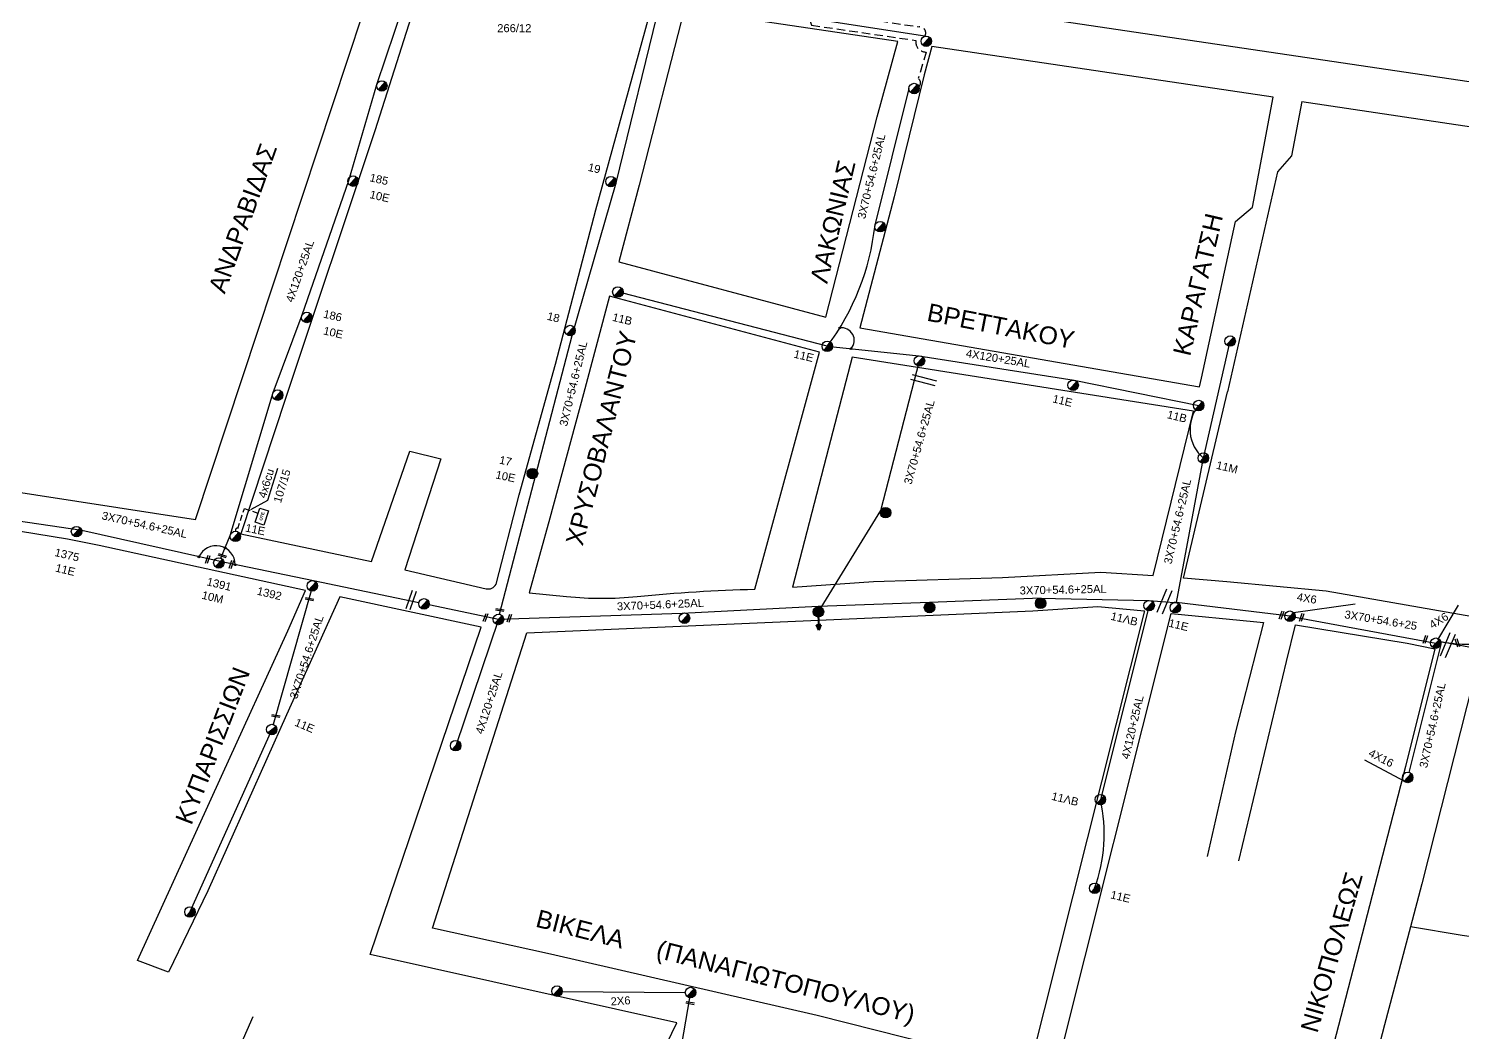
# Model space of a CAD drawing. Header units: millimetres. Extents: x 408 to 3042, y 742 to 1820.
# Drawn here: x 1846.3 to 2168.8, y 1054.2 to 1280 of the extents above; entities that cross this region are included whole.
import ezdxf

# ---------------------------------------------------------------- set-up
doc = ezdxf.new("R2010")
doc.units = ezdxf.units.MM
doc.linetypes.add('DASHED', pattern=[19.05, 12.7, -6.35])
for name, color, linetype in [('Pillar OTE', 7, 'Continuous'), ('Άγνωστα', 7, 'Continuous'), ('Εναέρια παροχή ΧΤ 4x16', 7, 'SYN_LINE'), ('Επίτονοι', 7, 'Continuous'), ('Επιγραφές - Σχήματα', 7, 'Continuous'), ('Καλώδια ΧΤ   3x150AL+50XLPE', 7, 'DASHED'), ('Μηχανική τομή', 7, 'Continuous'), ('Στύλος Ξύλινος', 7, 'Continuous'), ('Στύλος Ξύλινος @ 1', 7, 'Continuous'), ('Στύλος ΦΜ', 7, 'Continuous'), ('Στύλος ΦΜ @ 1', 7, 'Continuous'), ('Συνδέσεις', 7, 'Continuous'), ('Συνεστραμμένα ΧΤ   3x70+54.6+25 AL', 7, 'SYN_LINE'), ('Συνεστραμμένα ΧΤ   4x120+25 AL', 7, 'SYN_LINE'), ('Τομή', 7, 'Continuous'), ('Υπόβαθρο ΔΕΗ', 7, 'Continuous'), ('Υπόγεια καλώδια Παροχών ΧΤ   4x50AL', 7, 'DASHED'), ('Υπόγεια καλώδια Παροχών ΧΤ   4x6', 7, 'DASHED')]:
    doc.layers.add(name, color=color, linetype=linetype)
doc.styles.add('Annotative', font='arial.ttf')
doc.styles.add('arial', font='arial.ttf')
doc.styles.get("Standard").update_dxf_attribs({"font": 'arial.ttf'})
doc.linetypes.add('SYN_LINE', pattern='A,0.5,-0.0001,["/\\/\\/\\/",Standard,S=0.1,R=0,X=0,Y=-0.05],-0.25', length=0.7501)
doc.dimstyles.new('ISO-25', dxfattribs={"dimtxt": 2.5, "dimasz": 2.5, "dimexe": 1.25, "dimexo": 0.625, "dimtad": 1, "dimtxsty": 'Standard', "dimcen": 2.5, "dimadec": 0, "dimazin": 0, "dimtfac": 1, "dimtmove": 0, "dimatfit": 3, "dimfxl": 1, "dimarcsym": 0})

# ---------------------------------------------------------------- blocks, each defined once
blk = doc.blocks.new('ΤΟΜΗ')
at = {"layer": 'Τομή', "ltscale": 40}
for p, q in [((-5.68, 0), (5.68, 0)), ((5.68, -2.33), (-5.68, -2.33))]:
    blk.add_line(p, q, dxfattribs=at)
blk = doc.blocks.new('ΜΗΧΑΝΙΚΗ ΤΟΜΗ')
at = {"layer": 'Μηχανική τομή', "ltscale": 40}
for p, q in [((-1.89, 0.78), (1.89, 0.78)), ((1.89, 0), (-1.89, 0))]:
    blk.add_line(p, q, dxfattribs=at)
blk = doc.blocks.new('ΥΠΑΡΧΩΝ ΤΣΙΜΕΝΤΕΝΙΟΣ ΣΤΥΛΟΣ')
at = {"layer": 'Στύλος ΦΜ'}
blk.add_hatch(color=7, dxfattribs=at).paths.add_polyline_path([(-1.29, -2.28, 0.574793), (2.62, 0, 0.268822), (1.3, 2.27)])
at = {"layer": 'Στύλος ΦΜ', "color": 7}
blk.add_line((-1.29, -2.28), (1.3, 2.27), dxfattribs=at)
blk.add_circle((0, 0), 2.62, dxfattribs=at)
at = {"layer": 'Στύλος ΦΜ', "flags": 4}
for tag, p in [('ΑΡΙΘΜΟΣ', (-4.68, 8.05)), ('ΤΥΠΟΣ', (-4.91, 3.03))]:
    blk.add_attdef(tag, p, '', height=4, dxfattribs=at)
blk = doc.blocks.new('ΥΠΑΡΧΩΝ ΞΥΛΙΝΟΣ ΣΤΥΛΟΣ')
at = {"layer": 'Στύλος Ξύλινος'}
h = blk.add_hatch(color=7, dxfattribs=at)
h.paths.add_polyline_path([(-2.62, 0, 0.270008), (-1.29, -2.28), (1.3, 2.27, 0.576266)])
h.paths.add_polyline_path([(-1.29, -2.28, 0.574793), (2.62, 0, 0.268822), (1.3, 2.27)])
at = {"layer": 'Στύλος Ξύλινος', "color": 7}
blk.add_line((-1.29, -2.28), (1.3, 2.27), dxfattribs=at)
blk.add_circle((0, 0), 2.62, dxfattribs=at)
at = {"layer": 'Στύλος Ξύλινος', "flags": 4}
for tag, p in [('ΑΡΙΘΜΟΣ', (-4.91, 8.6)), ('ΤΥΠΟΣ', (-4.85, 3.39))]:
    blk.add_attdef(tag, p, '', height=4, dxfattribs=at)
blk = doc.blocks.new('ΕΠΙΤΟΝΟΣ')
at = {"layer": 'Επίτονοι', "lineweight": 40, "ltscale": 40}
blk.add_hatch(color=256, dxfattribs=at).paths.add_polyline_path([(-1.13, 6.47), (0, 9.1), (1.13, 6.47)])
for p, q in [((-1.13, 6.47), (0, 9.1)), ((0, 9.1), (1.13, 6.47)), ((1.13, 6.47), (-1.13, 6.47)), ((-1.13, 6.47), (0, 6.47)), ((0, 6.47), (0, 0))]:
    blk.add_line(p, q, dxfattribs=at)
blk = doc.blocks.new('_ΣΥΝΔΕΣΗ')
at = {"layer": 'Συνδέσεις', "linetype": 'SYN_LINE', "ltscale": 40}
blk.add_hatch(color=256, dxfattribs=at).paths.add_polyline_path([(0.5, -0.01, 1), (-0.5, -0.01, 1)])
at = {"layer": 'Συνδέσεις'}
blk.add_circle((0, -0.01), 0.5, dxfattribs=at)
blk = doc.blocks.new('PILLAR ΟΤΕ')
at = {"layer": 'Pillar OTE', "ltscale": 40}
blk.add_lwpolyline([(-3.31, 2.02), (3.39, 2.02), (3.39, -1.99), (-3.31, -1.99)], close=True, dxfattribs=at)
at = {"layer": 'Pillar OTE', "insert": (-1.81, 0.71), "char_height": 1.3575, "width": 109.961, "attachment_point": 1}
blk.add_mtext('{\\fArial|b1|i0|c161|p34;OTE}', dxfattribs=at)

msp = doc.modelspace()

# ---------------------------------------------------------------- linework, layer by layer
at = {"layer": 'Άγνωστα', "color": 85}
msp.add_lwpolyline([(1966.32, 1063.39), (1994, 1063.14)], dxfattribs=at)
at = {"layer": 'Εναέρια παροχή ΧΤ 4x16', "color": 133, "ltscale": 10}
msp.add_lwpolyline([(2155.66, 1110.67), (2146.83, 1115.42)], dxfattribs=at)
at = {"layer": 'Επιγραφές - Σχήματα', "color": 7, "ltscale": 20}
for centre, radius, start, end in [((2029.17, 1209.89), 2.82, 318.083, 99.3981), ((1888.49, 1159.43), 4.25, 359.5836, 156.008)]:
    msp.add_arc(centre, radius, start, end, dxfattribs=at)
at = {"layer": 'Καλώδια ΧΤ   3x150AL+50XLPE', "color": 2, "linetype": 'DASHED', "ltscale": 0.15}
msp.add_lwpolyline([(2006.74, 1330.03), (2005.77, 1323.86), (2008.95, 1323.36), (2022.4, 1280.8), (2022.4, 1280.8), (2045.84, 1277.39, 0.461681), (2048.17, 1274.76), (2046.39, 1268.83, -0.451956), (2046.55, 1266.97)], format="xyb", dxfattribs=at)
at = {"layer": 'Καλώδια ΧΤ   3x150AL+50XLPE', "color": 1, "linetype": 'DASHED', "ltscale": 0.15}
msp.add_lwpolyline([(2008.72, 1329.72), (2008.06, 1325.53), (2010.49, 1325.15), (2023.54, 1283.84), (2046.62, 1280.44, -0.591513), (2047.89, 1278.34, -0.302246)], format="xyb", dxfattribs=at)
at = {"layer": 'Συνεστραμμένα ΧΤ   3x70+54.6+25 AL', "color": 2, "ltscale": 14}
msp.add_line((2048.19, 1277.2), (2048.03, 1276.77), dxfattribs=at)
at = {"layer": 'Συνεστραμμένα ΧΤ   3x70+54.6+25 AL', "color": 2, "ltscale": 20}
msp.add_line((2110.52, 1183.41), (2116.53, 1209.73), dxfattribs=at)
at = {"layer": 'Συνεστραμμένα ΧΤ   3x70+54.6+25 AL', "color": 2, "linetype": 'SYN_LINE', "ltscale": 20}
msp.add_line((2129.98, 1147.82), (2162.78, 1141.75), dxfattribs=at)
at = {"layer": 'Συνεστραμμένα ΧΤ   3x70+54.6+25 AL', "color": 85, "ltscale": 20}
msp.add_line((1900.98, 1122.32), (1882.58, 1081.26), dxfattribs=at)
at = {"layer": 'Συνεστραμμένα ΧΤ   3x70+54.6+25 AL', "color": 1, "ltscale": 20}
for points in [[(2047.89, 1278.34), (2020.02, 1282.63), (1988.43, 1287.3), (1934.78, 1295.57)], [(1952.21, 1148.25), (1968.53, 1211.02), (1978.41, 1245.32), (1988.41, 1286.15)], [(2023.9, 1149.98), (2023.9, 1149.98), (1993.26, 1148.41), (1951.97, 1147.09), (1951.97, 1147.09), (1935.23, 1150.59)]]:
    msp.add_lwpolyline(points, dxfattribs=at)
at = {"layer": 'Συνεστραμμένα ΧΤ   3x70+54.6+25 AL', "color": 2, "ltscale": 20}
msp.add_lwpolyline([(2044.27, 1266.55), (2036.66, 1235.78), (2036.66, 1235.78)], dxfattribs=at)
at = {"layer": 'Συνεστραμμένα ΧΤ   3x70+54.6+25 AL', "color": 1, "linetype": 'SYN_LINE', "ltscale": 20}
for points in [[(2023.94, 1148.8), (2037.95, 1171.58), (2046.66, 1205.26)], [(2074.01, 1151.88), (2048.91, 1150.93), (2048.91, 1150.93), (2023.9, 1149.98)], [(2073.72, 1151.87), (2098.36, 1151.37)]]:
    msp.add_lwpolyline(points, dxfattribs=at)
at = {"layer": 'Συνεστραμμένα ΧΤ   3x70+54.6+25 AL', "color": 85, "ltscale": 20}
for points in [[(1934.08, 1150.83), (1910.38, 1155.79), (1889.35, 1160.1), (1858.23, 1167.08), (1819.54, 1172.84), (1795.7, 1176.02), (1772.91, 1194.33)], [(1909.82, 1153.5), (1901.3, 1123.46)]]:
    msp.add_lwpolyline(points, dxfattribs=at)
at = {"layer": 'Συνεστραμμένα ΧΤ   3x70+54.6+25 AL', "color": 2, "linetype": 'SYN_LINE', "ltscale": 20}
for points in [[(2104.47, 1150.88), (2110.3, 1182.25)], [(2129.98, 1147.82), (2104.47, 1150.88), (2103.97, 1150.89)]]:
    msp.add_lwpolyline(points, dxfattribs=at)
at = {"layer": 'Συνεστραμμένα ΧΤ   3x70+54.6+25 AL', "color": 1, "ltscale": 5}
msp.add_lwpolyline([(2098.31, 1151.37), (2103.97, 1150.89)], dxfattribs=at)
at = {"layer": 'Συνεστραμμένα ΧΤ   3x70+54.6+25 AL', "color": 2, "linetype": 'SYN_LINE', "ltscale": 15}
msp.add_lwpolyline([(2130.79, 1148.68), (2144.65, 1150.61)], dxfattribs=at)
at = {"layer": 'Συνεστραμμένα ΧΤ   3x70+54.6+25 AL', "color": 2, "linetype": 'SYN_LINE', "ltscale": 10}
msp.add_lwpolyline([(2163.28, 1142.48), (2167.88, 1150.32)], dxfattribs=at)
at = {"layer": 'Συνεστραμμένα ΧΤ   3x70+54.6+25 AL', "color": 133, "ltscale": 20}
msp.add_lwpolyline([(2163.92, 1141.48), (2156.75, 1112.67)], dxfattribs=at)
at = {"layer": 'Συνεστραμμένα ΧΤ   3x70+54.6+25 AL', "color": 133, "linetype": 'SYN_LINE', "ltscale": 20}
msp.add_lwpolyline([(2273.09, 1118.62), (2238.45, 1126.73), (2184.79, 1138.08), (2163.91, 1142.06)], dxfattribs=at)
at = {"layer": 'Συνεστραμμένα ΧΤ   3x70+54.6+25 AL', "color": 85, "linetype": 'SYN_LINE', "ltscale": 20}
msp.add_lwpolyline([(1953.36, 957.3), (1965.68, 984.54), (1974.13, 1014.28), (1990.57, 1036.14), (1994.98, 1061.97)], dxfattribs=at)
at = {"layer": 'Συνεστραμμένα ΧΤ   3x70+54.6+25 AL', "color": 2, "ltscale": 20}
msp.add_arc((1980.85, 1242.07), 56.17, 323.3636, 353.5673, dxfattribs=at)
at = {"layer": 'Συνεστραμμένα ΧΤ   3x70+54.6+25 AL', "color": 2, "ltscale": 15}
msp.add_arc((2115.9, 1189.85), 8.39, 140.1042, 230.1086, dxfattribs=at)
at = {"layer": 'Συνεστραμμένα ΧΤ   3x70+54.6+25 AL', "color": 133, "linetype": 'SYN_LINE', "ltscale": 20}
msp.add_arc((2169.96, 1176.27), 34.74, 259.9662, 292.0051, dxfattribs=at)
at = {"layer": 'Συνεστραμμένα ΧΤ   4x120+25 AL', "color": 1, "linetype": 'SYN_LINE', "ltscale": 20}
msp.add_line((2098.31, 1150.2), (2087.36, 1106.55), dxfattribs=at)
at = {"layer": 'Συνεστραμμένα ΧΤ   4x120+25 AL', "color": 1, "ltscale": 20}
msp.add_line((1951.97, 1147.09), (1942.35, 1118.68), dxfattribs=at)
at = {"layer": 'Συνεστραμμένα ΧΤ   4x120+25 AL', "color": 85, "ltscale": 20}
msp.add_lwpolyline([(1889.54, 1160.9), (1891.65, 1166.01), (1901.31, 1198.17), (1901.31, 1198.17), (1907.82, 1215.61), (1907.82, 1215.61), (1918.3, 1245.86), (1924.61, 1267.45), (1930.69, 1285.5), (1933.95, 1294.9)], dxfattribs=at)
at = {"layer": 'Συνεστραμμένα ΧΤ   4x120+25 AL', "color": 2, "ltscale": 20}
for points in [[(2025.92, 1208.55), (1979.97, 1220.48), (1979.97, 1220.48)], [(2025.92, 1208.55), (2046.54, 1206.44), (2081.42, 1200.95), (2109.46, 1195.23), (2109.46, 1195.23)]]:
    msp.add_lwpolyline(points, dxfattribs=at)
at = {"layer": 'Συνεστραμμένα ΧΤ   4x120+25 AL', "color": 1, "linetype": 'SYN_LINE', "ltscale": 20}
msp.add_arc((2052.4, 1098.81), 35.81, 340.0457, 12.4773, dxfattribs=at)
at = {"layer": 'Υπόβαθρο ΔΕΗ', "ltscale": 20}
for p, q in [((2036.08, 1288.07), (2214.19, 1261.64)), ((2132.65, 1263.63), (2207.54, 1252.51))]:
    msp.add_line(p, q, dxfattribs=at)
at = {"layer": 'Υπόβαθρο ΔΕΗ'}
for points in [[(1924.84, 1294.48), (1840.96, 1306.93), (1818.39, 1255.62), (1789.61, 1188.25, 0.004858), (1791.55, 1186.44, 0.139973), (1797.22, 1183.61), (1830.36, 1177.84), (1883.8, 1169.6), (1897.85, 1211.93), (1921.46, 1283.39)], [(1976.94, 1219.83), (1971.07, 1197.83), (1963.56, 1169.9), (1958.87, 1153.11), (1967.29, 1152.25, 0.050464), (1983.19, 1152.25, -0.019554), (2009.65, 1153.89), (2024.15, 1207.23)]]:
    msp.add_lwpolyline(points, format="xyb", close=True, dxfattribs=at)
for points in [[(1935.58, 1292.88), (1924.17, 1257.04), (1904.13, 1197.03), (1894, 1166.36), (1923.41, 1160.1), (1932.04, 1184.92), (1939.02, 1183.21), (1930.9, 1158.22), (1949.24, 1153.99, 0.345207), (1951.42, 1155.01), (1956.65, 1175.12), (1964.81, 1204.55), (1973.89, 1239.26), (1986.55, 1285.32)], [(2180.93, 1074.25), (2187.83, 1100.17), (2195.87, 1134.06), (2172.73, 1139.13), (2159.66, 1087.57), (2157.13, 1077.95), (2151.28, 1055.85), (2144.82, 1030.99), (2169.29, 1026.28), (2175.9, 1024.78, -0.123848), (2204.58, 1010.17), (2217.22, 999.64, -0.0298), (2239.66, 975.48), (2246.95, 1008.29), (2258.25, 1057.65)]]:
    msp.add_lwpolyline(points, format="xyb", dxfattribs=at)
for points in [[(1993.74, 1284.25), (1983.61, 1244.79), (1979.01, 1227.56), (2025.63, 1215.11), (2037.17, 1260.16), (2041.76, 1277.12)], [(2109.63, 1199.4), (2110.11, 1201.39), (2117.76, 1236.61), (2121.56, 1239.87), (2126.25, 1264.58), (2049.43, 1275.98), (2047.7, 1269.61), (2040.95, 1242.18), (2033.27, 1212.7)], [(2031.55, 1206.08), (2026.23, 1185.65), (2018.08, 1154.36), (2036.33, 1155.62), (2065.31, 1156.52), (2087.46, 1157.75), (2099.24, 1156.94), (2108.28, 1193.92)], [(2071.5, 1046.41), (2065.57, 1047.62), (2056.55, 1049.66), (2023.65, 1057.99), (1963.65, 1071.78), (1937.13, 1077.62), (1958.37, 1144.07), (1958.37, 1144.07), (2010.17, 1146.29), (2072.18, 1149.02), (2086.77, 1150.03), (2097.25, 1149.01)]]:
    msp.add_lwpolyline(points, close=True, dxfattribs=at)
for points in [[(2132.65, 1263.63), (2130.36, 1251.41), (2127.22, 1247.79), (2115.92, 1198.31)], [(2191.91, 1188.14), (2183.13, 1145.55), (2138.12, 1153.44), (2115.76, 1155.57), (2106.01, 1156.38), (2115.92, 1198.31)], [(1900.1, 1173.95), (1902.38, 1181.11)], [(1957.41, 1028.66), (1975.5, 1022.04), (1992.09, 1056.3), (1923.15, 1071.69), (1948.09, 1145.36), (1948.09, 1145.36), (1948.09, 1145.36), (1948.09, 1145.36), (1916.26, 1152.15), (1904.33, 1125.61), (1886.59, 1086.02), (1877.78, 1067.7), (1870.8, 1070.35), (1889.71, 1111.82), (1904.62, 1144.51), (1908.55, 1153.6), (1862.14, 1163.72), (1855.01, 1165.18), (1823.23, 1170.33)], [(2118.5, 1092.76), (2129.22, 1137.59), (2131.26, 1145.87), (2156.38, 1141.73), (2162.61, 1140.48), (2156.01, 1113.97), (2146.73, 1078.29), (2138.79, 1047.62), (2134.93, 1033.08), (2091.67, 1042.3), (2077.39, 1045.21), (2103.28, 1148.42), (2121.82, 1146.61), (2124.03, 1146.42), (2117.77, 1121.81), (2111.34, 1093.74)], [(2267.82, 1060.92), (2265.37, 1061.2), (2224.36, 1067.48), (2188.84, 1073.14), (2168.73, 1075.94), (2157.13, 1077.95)], [(1841.03, 1006.11), (1861.14, 1000.43), (1863.21, 998.55), (1870.61, 996.55), (1879.5, 1017.44), (1854.19, 1023.2), (1855.73, 1029.95), (1882.03, 1024.02), (1892.79, 1048.51), (1896.79, 1057.74)]]:
    msp.add_lwpolyline(points, dxfattribs=at)
at = {"layer": 'Υπόγεια καλώδια Παροχών ΧΤ   4x6', "color": 85, "linetype": 'DASHED', "ltscale": 0.1}
msp.add_lwpolyline([(1892.9, 1166.95, -0.774121), (1893.35, 1167.58), (1894.82, 1172.03), (1894.82, 1172.03), (1897.95, 1171)], format="xyb", dxfattribs=at)

# ---------------------------------------------------------------- block references
at = {"layer": 'Pillar OTE', "xscale": 0.4999999999999999, "yscale": 0.4999999999999999, "zscale": 0.4999999999999999, "rotation": 71.79977266039145}
msp.add_blockref('PILLAR ΟΤΕ', (1898.76, 1170.22), dxfattribs=at)
at = {"layer": 'Επίτονοι', "xscale": 0.4499999999998181, "yscale": 0.4499999999998181, "zscale": 0.4499999999998181, "rotation": 181.0792550135377}
msp.add_blockref('ΕΠΙΤΟΝΟΣ', (2023.94, 1148.8), dxfattribs=at)
at = {"layer": 'Μηχανική τομή'}
for p, xscale, yscale, zscale, rotation in [((1886.73, 1160.54), 0.4999999999999997, 0.4999999999999997, 0.4999999999999997, 70.95392755448539), ((1889.93, 1161.62), 0.4999999999999998, 0.4999999999999998, 0.4999999999999998, 160.6904459458886), ((1892.1, 1159.4), 0.4999999999999997, 0.4999999999999997, 0.4999999999999997, 70.95392755448539), ((1909.52, 1151.84), 0.4999999999999998, 0.4999999999999998, 0.4999999999999998, 170.3452229729479), ((1932.77, 1151.29), 1.155537248697436, 1.155537248697436, 1.155537248697436, 70.95392755448539), ((1949.24, 1147.43), 0.4999999999999997, 0.4999999999999997, 0.4999999999999997, 70.95392755448539), ((1952.33, 1149.39), 0.4999999999999998, 0.4999999999999998, 0.4999999999999998, 170.3452229729479), ((1954.61, 1147.28), 0.4999999999999997, 0.4999999999999997, 0.4999999999999997, 70.95392755448539), ((2128.27, 1147.98), 0.4999999999999997, 0.4999999999999997, 0.4999999999999997, 70.95392755448539), ((2132.79, 1147.49), 0.4999999999999997, 0.4999999999999997, 0.4999999999999997, 70.95392755448539), ((2160.63, 1142.53), 0.4999999999999997, 0.4999999999999997, 0.4999999999999997, 70.95392755448539), ((2167.84, 1141.87), 0.4999999999999994, 0.4999999999999994, 0.4999999999999994, 107.6737652074258), ((1901.92, 1125.57), 0.4999999999999998, 0.4999999999999998, 0.4999999999999998, 170.3452229729479), ((1995.1, 1060.95), 0.4999999999999999, 0.4999999999999999, 0.4999999999999999, 169.57116670519)]:
    msp.add_blockref('ΜΗΧΑΝΙΚΗ ΤΟΜΗ', p, dxfattribs=dict(at, xscale=xscale, yscale=yscale, zscale=zscale, rotation=rotation))
at = {"layer": 'Στύλος Ξύλινος @ 1', "ltscale": 40}
ref = msp.add_blockref('ΥΠΑΡΧΩΝ ΞΥΛΙΝΟΣ ΣΤΥΛΟΣ', (1959.62, 1179.91), dxfattribs=dict(at, xscale=0.449999999999818, yscale=0.449999999999818, zscale=0.449999999999818, rotation=348.1169651203148))
ref.add_attrib('ΤΥΠΟΣ', '17', (1952.02, 1182.18), dxfattribs={"layer": 'Στύλος Ξύλινος', "height": 1.8, "rotation": 348.117, "flags": 4})
ref.add_attrib('ΑΡΙΘΜΟΣ', '10E', (1951.2, 1178.85), dxfattribs={"layer": 'Στύλος Ξύλινος', "height": 1.8, "rotation": 348.117, "flags": 4})
at = {"layer": 'Στύλος Ξύλινος @ 1', "ltscale": 40, "xscale": 0.449999999999818, "yscale": 0.449999999999818, "zscale": 0.449999999999818, "rotation": 348.1169651203148}
for p in [(2039.03, 1171.11), (2048.92, 1149.75), (2073.91, 1150.71), (2023.94, 1148.8)]:
    msp.add_blockref('ΥΠΑΡΧΩΝ ΞΥΛΙΝΟΣ ΣΤΥΛΟΣ', p, dxfattribs=at)
at = {"layer": 'Στύλος ΦΜ @ 1', "ltscale": 40}
for p, xscale, yscale, zscale, rotation in [((2048.19, 1277.2), 0.4499999999998183, 0.4499999999998183, 0.4499999999998183, 348.3989664998811), ((1925.74, 1267.14), 0.4499999999998183, 0.4499999999998183, 0.4499999999998183, 348.3989664998811), ((2045.45, 1266.55), 0.4499999999998183, 0.4499999999998183, 0.4499999999998183, 348.3989664998811), ((2037.8, 1235.47), 0.4499999999998183, 0.4499999999998183, 0.4499999999998183, 348.3989664998811), ((2116.53, 1209.73), 0.4499999999998182, 0.4499999999998182, 0.4499999999998182, 346.5061005695495), ((2046.66, 1205.26), 0.4499999999998182, 0.4499999999998182, 0.4499999999998182, 346.5061005695495), ((1902.32, 1197.57), 0.4499999999998183, 0.4499999999998183, 0.4499999999998183, 348.3989664998811), ((1935.23, 1150.59), 0.4499999999998182, 0.4499999999998182, 0.4499999999998182, 346.5061005695495), ((1951.97, 1147.09), 0.4499999999998182, 0.4499999999998182, 0.4499999999998182, 346.5061005695495), ((1993.8, 1147.37), 0.4499999999998182, 0.4499999999998182, 0.4499999999998182, 346.5061005695495), ((2023.94, 1148.8), 0.4499999999998182, 0.4499999999998182, 0.4499999999998182, 346.5061005695495), ((2129.98, 1147.82), 0.4499999999998182, 0.4499999999998182, 0.4499999999998182, 346.5061005695495), ((2162.78, 1141.75), 0.4499999999998182, 0.4499999999998182, 0.4499999999998182, 346.5061005695495), ((1942.35, 1118.68), 0.4499999999998182, 0.4499999999998182, 0.4499999999998182, 346.5061005695495), ((2156.47, 1111.53), 0.4499999999998182, 0.4499999999998182, 0.4499999999998182, 346.5061005695495), ((1882.58, 1081.26), 0.4499999999998182, 0.4499999999998182, 0.4499999999998182, 346.5061005695495), ((1965.14, 1063.45), 0.4499999999998182, 0.4499999999998182, 0.4499999999998182, 346.5061005695495), ((1995.18, 1063.13), 0.4499999999998182, 0.4499999999998182, 0.4499999999998182, 346.5061005695495)]:
    msp.add_blockref('ΥΠΑΡΧΩΝ ΤΣΙΜΕΝΤΕΝΙΟΣ ΣΤΥΛΟΣ', p, dxfattribs=dict(at, xscale=xscale, yscale=yscale, zscale=zscale, rotation=rotation))
ref = msp.add_blockref('ΥΠΑΡΧΩΝ ΤΣΙΜΕΝΤΕΝΙΟΣ ΣΤΥΛΟΣ', (1977.27, 1245.62), dxfattribs=dict(at, xscale=0.4499999999998182, yscale=0.4499999999998182, zscale=0.4499999999998182, rotation=346.5061005695495))
ref.add_attrib('ΑΡΙΘΜΟΣ', '19', (1971.96, 1248.07), dxfattribs={"layer": 'Στύλος ΦΜ', "height": 1.8, "rotation": 346.5061, "flags": 4})
ref = msp.add_blockref('ΥΠΑΡΧΩΝ ΤΣΙΜΕΝΤΕΝΙΟΣ ΣΤΥΛΟΣ', (1919.27, 1245.72), dxfattribs=dict(at, xscale=0.449999999999818, yscale=0.449999999999818, zscale=0.449999999999818, rotation=347.0989131665042))
ref.add_attrib('ΤΥΠΟΣ', '185', (1922.87, 1245.72), dxfattribs={"layer": 'Στύλος ΦΜ', "height": 1.8, "rotation": 347.0989, "flags": 4})
ref.add_attrib('ΑΡΙΘΜΟΣ', '10E', (1922.88, 1241.93), dxfattribs={"layer": 'Στύλος ΦΜ', "height": 1.8, "rotation": 347.0989, "flags": 4})
ref = msp.add_blockref('ΥΠΑΡΧΩΝ ΤΣΙΜΕΝΤΕΝΙΟΣ ΣΤΥΛΟΣ', (1978.83, 1220.78), dxfattribs=dict(at, xscale=0.4499999999998182, yscale=0.4499999999998182, zscale=0.4499999999998182, rotation=346.5061005695495))
ref.add_attrib('ΤΥΠΟΣ', '11B', (1977.45, 1214.32), dxfattribs={"layer": 'Στύλος ΦΜ', "height": 1.8, "rotation": 346.5061, "flags": 4})
ref = msp.add_blockref('ΥΠΑΡΧΩΝ ΤΣΙΜΕΝΤΕΝΙΟΣ ΣΤΥΛΟΣ', (1908.85, 1215.05), dxfattribs=dict(at, xscale=0.449999999999818, yscale=0.449999999999818, zscale=0.449999999999818, rotation=347.0989131665042))
ref.add_attrib('ΤΥΠΟΣ', '186', (1912.45, 1215.04), dxfattribs={"layer": 'Στύλος ΦΜ', "height": 1.8, "rotation": 347.0989, "flags": 4})
ref.add_attrib('ΑΡΙΘΜΟΣ', '10E', (1912.45, 1211.26), dxfattribs={"layer": 'Στύλος ΦΜ', "height": 1.8, "rotation": 347.0989, "flags": 4})
ref = msp.add_blockref('ΥΠΑΡΧΩΝ ΤΣΙΜΕΝΤΕΝΙΟΣ ΣΤΥΛΟΣ', (1968.08, 1212.1), dxfattribs=dict(at, xscale=0.4499999999998182, yscale=0.4499999999998182, zscale=0.4499999999998182, rotation=346.5061005695495))
ref.add_attrib('ΑΡΙΘΜΟΣ', '18', (1962.77, 1214.55), dxfattribs={"layer": 'Στύλος ΦΜ', "height": 1.8, "rotation": 346.5061, "flags": 4})
ref = msp.add_blockref('ΥΠΑΡΧΩΝ ΤΣΙΜΕΝΤΕΝΙΟΣ ΣΤΥΛΟΣ', (2025.92, 1208.55), dxfattribs=dict(at, xscale=0.4499999999998182, yscale=0.4499999999998182, zscale=0.4499999999998182, rotation=346.5061005695495))
ref.add_attrib('ΤΥΠΟΣ', '11E', (2018.25, 1206.04), dxfattribs={"layer": 'Στύλος ΦΜ', "height": 1.8, "rotation": 346.5061, "flags": 4})
ref = msp.add_blockref('ΥΠΑΡΧΩΝ ΤΣΙΜΕΝΤΕΝΙΟΣ ΣΤΥΛΟΣ', (2081.23, 1199.79), dxfattribs=dict(at, xscale=0.4499999999998182, yscale=0.4499999999998182, zscale=0.4499999999998182, rotation=346.5061005695495))
ref.add_attrib('ΤΥΠΟΣ', '11E', (2076.46, 1195.97), dxfattribs={"layer": 'Στύλος ΦΜ', "height": 1.8, "rotation": 346.5061, "flags": 4})
ref = msp.add_blockref('ΥΠΑΡΧΩΝ ΤΣΙΜΕΝΤΕΝΙΟΣ ΣΤΥΛΟΣ', (2109.46, 1195.23), dxfattribs=dict(at, xscale=0.4499999999998182, yscale=0.4499999999998182, zscale=0.4499999999998182, rotation=346.5061005695495))
ref.add_attrib('ΤΥΠΟΣ', '11B', (2102.21, 1192.4), dxfattribs={"layer": 'Στύλος ΦΜ', "height": 1.8, "rotation": 346.5061, "flags": 4})
ref = msp.add_blockref('ΥΠΑΡΧΩΝ ΤΣΙΜΕΝΤΕΝΙΟΣ ΣΤΥΛΟΣ', (2110.52, 1183.41), dxfattribs=dict(at, xscale=0.4499999999998182, yscale=0.4499999999998182, zscale=0.4499999999998182, rotation=346.5061005695495))
ref.add_attrib('ΤΥΠΟΣ', '11M', (2113.26, 1181.03), dxfattribs={"layer": 'Στύλος ΦΜ', "height": 1.8, "rotation": 346.5061, "flags": 4})
ref = msp.add_blockref('ΥΠΑΡΧΩΝ ΤΣΙΜΕΝΤΕΝΙΟΣ ΣΤΥΛΟΣ', (1857.07, 1166.86), dxfattribs=dict(at, xscale=0.4499999999998182, yscale=0.4499999999998182, zscale=0.4499999999998182, rotation=346.5061005695495))
ref.add_attrib('ΤΥΠΟΣ', '1375', (1852.02, 1161.4), dxfattribs={"layer": 'Στύλος ΦΜ', "height": 1.8, "rotation": 346.5061, "flags": 4})
ref.add_attrib('ΑΡΙΘΜΟΣ', '11E', (1852.18, 1157.9), dxfattribs={"layer": 'Στύλος ΦΜ', "height": 1.8, "rotation": 346.5061, "flags": 4})
ref = msp.add_blockref('ΥΠΑΡΧΩΝ ΤΣΙΜΕΝΤΕΝΙΟΣ ΣΤΥΛΟΣ', (1892.8, 1165.77), dxfattribs=dict(at, xscale=0.4499999999998183, yscale=0.4499999999998183, zscale=0.4499999999998183, rotation=348.3989664998811))
ref.add_attrib('ΤΥΠΟΣ', '11Ε', (1894.92, 1166.9), dxfattribs={"layer": 'Στύλος ΦΜ', "height": 1.8, "rotation": 348.399, "flags": 4})
ref = msp.add_blockref('ΥΠΑΡΧΩΝ ΤΣΙΜΕΝΤΕΝΙΟΣ ΣΤΥΛΟΣ', (1889.08, 1159.81), dxfattribs=dict(at, xscale=0.4499999999998182, yscale=0.4499999999998182, zscale=0.4499999999998182, rotation=346.5061005695495))
ref.add_attrib('ΤΥΠΟΣ', '1391', (1886.22, 1154.8), dxfattribs={"layer": 'Στύλος ΦΜ', "height": 1.8, "rotation": 346.5061, "flags": 4})
ref.add_attrib('ΑΡΙΘΜΟΣ', '10M', (1885.1, 1151.78), dxfattribs={"layer": 'Στύλος ΦΜ', "height": 1.8, "rotation": 346.5061, "flags": 4})
ref = msp.add_blockref('ΥΠΑΡΧΩΝ ΤΣΙΜΕΝΤΕΝΙΟΣ ΣΤΥΛΟΣ', (1910.1, 1154.64), dxfattribs=dict(at, xscale=0.4499999999998182, yscale=0.4499999999998182, zscale=0.4499999999998182, rotation=346.5061005695495))
ref.add_attrib('ΤΥΠΟΣ', '1392', (1897.52, 1152.7), dxfattribs={"layer": 'Στύλος ΦΜ', "height": 1.8, "rotation": 346.5061, "flags": 4})
ref = msp.add_blockref('ΥΠΑΡΧΩΝ ΤΣΙΜΕΝΤΕΝΙΟΣ ΣΤΥΛΟΣ', (2098.31, 1150.2), dxfattribs=dict(at, xscale=0.4499999999998182, yscale=0.4499999999998182, zscale=0.4499999999998182, rotation=346.5061005695495))
ref.add_attrib('ΤΥΠΟΣ', '11ΛΒ', (2089.54, 1147.05), dxfattribs={"layer": 'Στύλος ΦΜ', "height": 1.8, "rotation": 346.5061, "flags": 4})
ref = msp.add_blockref('ΥΠΑΡΧΩΝ ΤΣΙΜΕΝΤΕΝΙΟΣ ΣΤΥΛΟΣ', (2104.19, 1149.73), dxfattribs=dict(at, xscale=0.4499999999998182, yscale=0.4499999999998182, zscale=0.4499999999998182, rotation=346.5061005695495))
ref.add_attrib('ΤΥΠΟΣ', '11Ε', (2102.55, 1145.49), dxfattribs={"layer": 'Στύλος ΦΜ', "height": 1.8, "rotation": 346.5061, "flags": 4})
ref = msp.add_blockref('ΥΠΑΡΧΩΝ ΤΣΙΜΕΝΤΕΝΙΟΣ ΣΤΥΛΟΣ', (1900.98, 1122.32), dxfattribs=dict(at, xscale=0.4499999999998183, yscale=0.4499999999998183, zscale=0.4499999999998183, rotation=336.9640743434682))
ref.add_attrib('ΤΥΠΟΣ', '11E', (1905.97, 1123.25), dxfattribs={"layer": 'Στύλος ΦΜ', "height": 1.8, "rotation": 336.9641, "flags": 4})
ref = msp.add_blockref('ΥΠΑΡΧΩΝ ΤΣΙΜΕΝΤΕΝΙΟΣ ΣΤΥΛΟΣ', (2087.36, 1106.55), dxfattribs=dict(at, xscale=0.4499999999998182, yscale=0.4499999999998182, zscale=0.4499999999998182, rotation=346.5061005695495))
ref.add_attrib('ΤΥΠΟΣ', '11ΛΒ', (2076.22, 1106.53), dxfattribs={"layer": 'Στύλος ΦΜ', "height": 1.8, "rotation": 346.5061, "flags": 4})
ref = msp.add_blockref('ΥΠΑΡΧΩΝ ΤΣΙΜΕΝΤΕΝΙΟΣ ΣΤΥΛΟΣ', (2086.06, 1086.59), dxfattribs=dict(at, xscale=0.4499999999998182, yscale=0.4499999999998182, zscale=0.4499999999998182, rotation=346.5061005695495))
ref.add_attrib('ΤΥΠΟΣ', '11Ε', (2089.49, 1084.36), dxfattribs={"layer": 'Στύλος ΦΜ', "height": 1.8, "rotation": 346.5061, "flags": 4})
at = {"layer": 'Συνδέσεις', "xscale": 0.4, "yscale": 0.4, "zscale": 0.25}
for p in [(2028.71, 1212.68), (2031.27, 1208.01), (1884.61, 1161.17), (1890.5, 1163.18), (1892.74, 1159.4)]:
    msp.add_blockref('_ΣΥΝΔΕΣΗ', p, dxfattribs=at)
at = {"layer": 'Τομή'}
for p, xscale, yscale, zscale, rotation in [((2047.47, 1200.34), 0.4999999999999989, 0.4999999999999989, 0.4999999999999989, 165.5925523571596), ((2102.32, 1150.87), 0.499999999999999, 0.499999999999999, 0.499999999999999, 247.417099629329), ((2166.02, 1141.08), 0.4999999999999991, 0.4999999999999991, 0.4999999999999991, 247.417099629329)]:
    msp.add_blockref('ΤΟΜΗ', p, dxfattribs=dict(at, xscale=xscale, yscale=yscale, zscale=zscale, rotation=rotation))

# ---------------------------------------------------------------- texts
at = {"ltscale": 40, "char_height": 4, "attachment_point": 1, "style": 'arial'}
for s, insert, width, rotation in [('ANΔPABIΔAΣ', (1886.64, 1221.53), 94.4586, 70.3241), ('ΛAKΩNIAΣ', (2022.01, 1223.39), 94.4586, 76.8113), ('ΚΑΡΑΓΑΤΣΗ', (2103.63, 1207.05), 94.4586, 76.8113), ('ΒΡΕΤΤΑΚΟΥ', (2048.9, 1218.28), 94.4586, 348.9494), ('XPYΣOBAΛANTΟΥ', (1967.04, 1164.46), 94.4586, 75.6253), ('ΚΥΠΑΡΙΣΣΙΩΝ', (1879.17, 1102.05), 45.6594, 69.0812), ('ΝΙΚΟΠΟΛΕΩΣ', (2132.3, 1054.93), 94.4586, 73.9323), ('ΒΙΚΕΛΑ     (ΠANAΓIΩTOΠOYΛOY)', (1961.1, 1081.88), 94.4586, 345.6076)]:
    msp.add_mtext(s, dxfattribs=dict(at, insert=insert, width=width, rotation=rotation))
at = {"layer": 'Άγνωστα', "ltscale": 40, "char_height": 1.8, "width": 34.5395, "attachment_point": 1, "style": 'arial'}
for s, insert, rotation in [('3X70+54.6+25AL', (2032.69, 1237.51), 76.4143), ('4X120+25AL', (2057.31, 1207.92), 350.5162), ('3X70+54.6+25AL', (2043.12, 1177.82), 74.4133), ('3X70+54.6+25AL', (2101.59, 1159.82), 76.8427), ('3X70+54.6+25AL', (2069.18, 1154.5), 1.1632), ('3X70+54.6+25', (2142.44, 1149.17), 350.5443), ('4Χ120+25AL', (2092.03, 1115.93), 76.8427), ('2X6', (1977.14, 1062.01), 3.9354)]:
    msp.add_mtext(s, dxfattribs=dict(at, insert=insert, rotation=rotation))
at = {"layer": 'Εναέρια παροχή ΧΤ 4x16', "ltscale": 20, "insert": (2148.32, 1118.06), "char_height": 1.8, "width": 34.5395, "attachment_point": 1, "rotation": 332.4983, "style": 'arial'}
msp.add_mtext('4X16', dxfattribs=at)
at = {"layer": 'Επιγραφές - Σχήματα', "color": 7, "ltscale": 20, "insert": (1942.61, 1284.04), "char_height": 1.8, "attachment_point": 1, "style": 'Annotative'}
msp.add_mtext_dynamic_manual_height_columns('ΑΡ. ΣΧ. 3-76104 1/3\\P             266/12', width=46.7573, gutter_width=12.5, heights=[10.54], dxfattribs=at)
at = {"layer": 'Συνεστραμμένα ΧΤ   3x70+54.6+25 AL', "ltscale": 20, "char_height": 1.8, "width": 34.5395, "attachment_point": 1, "style": 'arial'}
for s, insert, rotation in [('3X70+54.6+25AL', (1965.64, 1190.84), 76.4143), ('3X70+54.6+25AL', (1863.01, 1171.41), 347.3865), ('3X70+54.6+25AL', (1978.57, 1150.91), 2.4716), ('3X70+54.6+25AL', (1904.96, 1129.61), 72.1157), ('4X120+25AL', (1946.73, 1121.69), 72.1157), ('3X70+54.6+25AL', (2159.06, 1113.92), 77.5574)]:
    msp.add_mtext(s, dxfattribs=dict(at, insert=insert, rotation=rotation))
at = {"layer": 'Συνεστραμμένα ΧΤ   4x120+25 AL', "ltscale": 20, "insert": (1904.05, 1218.88), "char_height": 1.8, "width": 34.5395, "attachment_point": 1, "rotation": 70.7827, "style": 'arial'}
msp.add_mtext('4X120+25AL', dxfattribs=at)
at = {"layer": 'Υπόγεια καλώδια Παροχών ΧΤ   4x50AL', "color": 7, "ltscale": 0.2, "char_height": 1.8, "attachment_point": 1, "rotation": 73.2744}
for s, insert in [('4x6cu', (1897.9, 1174.76)), ('107/15', (1901.32, 1173.69))]:
    msp.add_mtext_dynamic_manual_height_columns(s, width=1.8, gutter_width=12.5, heights=[0.118], dxfattribs=dict(at, insert=insert))
at = {"layer": 'Υπόγεια καλώδια Παροχών ΧΤ   4x6', "ltscale": 0.2, "char_height": 1.8, "width": 34.5395, "attachment_point": 1, "style": 'arial'}
for insert, rotation in [((2131.73, 1153.1), 350.5443), ((2161.09, 1146.44), 31.4428)]:
    msp.add_mtext('4X6', dxfattribs=dict(at, insert=insert, rotation=rotation))

# ---------------------------------------------------------------- leaders
at = {"layer": 'Επιγραφές - Σχήματα', "ltscale": 40}
msp.add_leader([(1896.24, 1171.8), (1900.1, 1173.95)], dimstyle='ISO-25', override={"dimasz": 1, "dimtad": 0}, dxfattribs=at)

doc.saveas('drawing.dxf')
